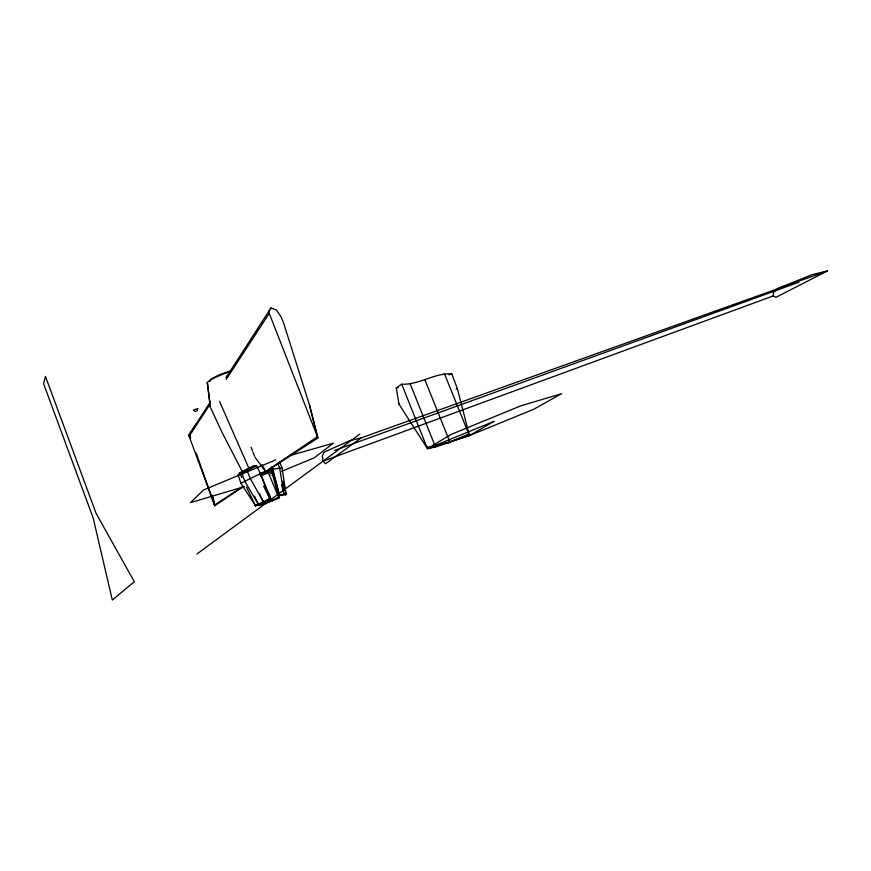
<?xml version="1.0" encoding="UTF-8"?>
<svg xmlns="http://www.w3.org/2000/svg" width="871" height="871" viewBox="0 0 871 871"><rect width="100%" height="100%" fill="white"/><g stroke="black" fill="none" stroke-linecap="round" stroke-linejoin="round"><path stroke-width="1.31" d="M317.937 437.961L269.259 313.386L269.27 310.533L270.957 307.986L276.39 309.956L281.006 316.706L283.576 322.891L309.412 404.765L317.937 437.961L265.807 471.734L262.019 464.787M196.302 423.654L189.17 434.694L189.149 436.295L214.789 505.703L243.945 486.247M773.274 295.922L773.35 292.449L778.108 288.312L812.327 274.572L827.45 270.935L775.952 297.316L773.274 295.922L323.076 461.129L322.303 456.284L323.533 453.051L325.133 451.668L349.935 440.606L361.302 437.841L827.45 270.935M210.401 401.858L189.17 434.694L190.695 438.255M226.242 377.241L270.957 307.986M209.9 404.471L189.149 436.295L189.845 436.175L190.161 433.257L189.17 434.694M226.22 379.429L269.259 313.386M226.057 377.535L226.95 376.174M238.11 475.022L239.558 472.888L247.331 468.925L253.744 465.756L256.575 465.756L260.418 473.563L270.032 499.203L255.671 505.997L240.875 483.231L238.11 475.022L256.575 465.756M196.955 553.978L265.818 503.286M268.007 501.674L359.821 434.074M281.507 468.173L281.964 467.803L279.722 462.087M361.302 437.841L325.547 463.731L323.076 461.129M396.272 387.911L401.716 384.22C419.201 385.036 434.575 372.679 451.777 373.92L457.384 388.684L469.415 435.587L435.489 447.008L427.454 448.63L399.038 404.231L396.272 387.911L398.123 387.813M214.636 504.962L243.107 486.356M240.875 483.231L260.418 473.563M269.694 498.31L263.129 502.088L255.159 505.213M272.961 469.208L259.656 475.054M278.796 497.189L265.96 503.111L258.143 504.799L258.633 505.594L264.882 503.819L279.025 498.07L271.469 470.634M273.527 470.547L260.723 476.012M270.228 473.857L272.558 472.801M453.824 440.291L468.99 433.932M275.759 459.877L203.531 489.992L190.455 502.643L244.49 486.595M271.915 475.37L274.398 474.336M281.866 471.244L314.224 457.819L333.343 443.219L289.782 455.577M450.057 441.793L451.298 441.314M260.527 473.095L272.503 469.055M334.54 450.427L798.838 282.258M456.066 389.13L457.384 388.684M448.979 374.835L451.777 373.92M435.838 446.29L433.9 446.888L435.489 447.008L410.11 383.621M436.796 445.996L438.69 445.397M439.626 445.114L441.499 444.526M443.35 443.949L444.264 443.666M445.179 443.383L450.078 442.468L424.939 379.887M272.209 469.295L279.602 495.675L286.178 494.499L281.964 467.803L272.209 469.295L271.458 466.954M279.351 494.761L284.719 494.205M426.474 447.095L432.005 447.073M284.85 494.184L286.581 493.977L285.688 493.988M399.038 404.231L399.615 404.177M254.757 456.85L265.622 471.57L317.436 436.709L309.412 404.765M242.574 472.082L221.789 431.874L210.357 407.149L207.331 382.521M263.63 486.062L270.032 499.203M248.496 471.309L247.331 468.925L247.059 470.46L250.293 478.538L263.586 502.317L259.525 493.966M243.564 473.78L242.399 471.407L241.79 473.105L244.784 481.26L258.6 504.679L254.55 496.361M239.558 472.888L241.866 477.613M246.471 487.074L255.671 505.997M263.456 501.195L264.882 503.819L263.859 501.391M249.215 469.012L219.525 401.379M268.126 492.387L271.948 501.217L261.224 475.686M268.268 472.55L279.025 498.07M444.373 373.55L469.415 435.587L533.814 409.239L561.588 393.681L520.804 405.842L450.862 434.542L427.454 448.63L401.716 384.22M251.098 447.237L252.47 450.84M252.928 452.038L254.299 455.653M277.871 463.318L279.624 467.934L284.098 494.75L281.464 484.548M196.138 452.953L214.789 505.703L213.057 497.297M212.132 495.457L214.789 505.703M282.792 481.347L286.178 494.499L285.634 494.946L285.459 494.042M272.677 468.761L279.602 495.675M210.357 407.149L207.494 383.697A18.171 2.885 -20.8 0 1 212.807 378.743A18.171 2.885 -20.8 0 1 229.89 371.841M209.944 381.356A14.992 2.395 -20.8 0 1 215.616 376.599A14.992 2.395 -20.8 0 1 231.316 370.763M197.663 408.619L197.303 410.818L195.18 411.537L193.416 410.067L197.663 408.619M45.488 376.468L43.55 383.632L93.153 517.918L112.326 600.065L134.297 581.719L96.126 513.433L45.488 376.468M493.901 421.412L469.415 435.587L427.454 448.63L493.901 421.412"/></g></svg>
